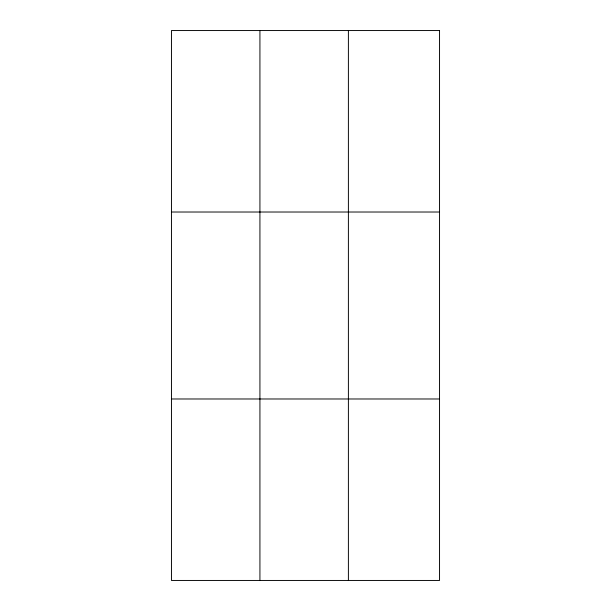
<?xml version="1.0" encoding="UTF-8"?>
<svg xmlns="http://www.w3.org/2000/svg" width="611" height="611" viewBox="0 0 611 611"><rect width="100%" height="100%" fill="white"/><g stroke="black" fill="none" stroke-linecap="round" stroke-linejoin="round"><path stroke-width="0.92" d="M259.927 30.55L259.927 580.45M348.392 30.55L348.392 580.45M171.454 212.017L439.546 212.017M171.454 398.983L439.546 398.983M439.546 30.55L439.546 580.45L171.454 580.45L171.454 30.55L439.546 30.55"/></g></svg>
